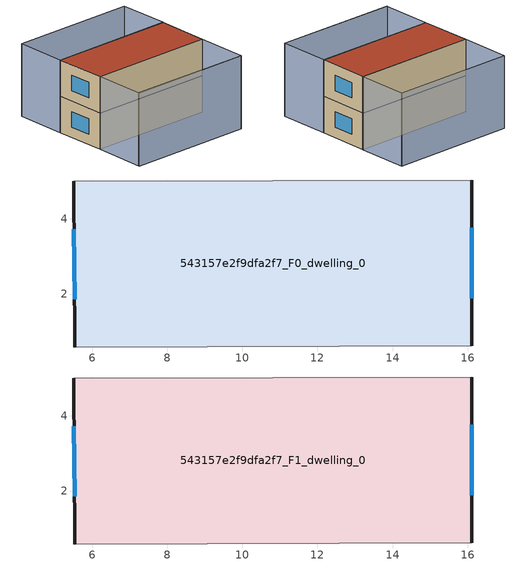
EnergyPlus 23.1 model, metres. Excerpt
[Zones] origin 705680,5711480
543157e2f9dfa2f7_F0_dwelling_0
 floor ground (EU_floor_Construction): 16.11,5.04 16.1,0.62 5.54,0.59 5.5,5.01 z0
 wall outside (EU_wall_Construction): 16.1,0.62 16.11,5.04 / 5.5,5.01 5.54,0.59 z0:3
 wall adiabatic (EU_wall_Construction): 5.54,0.59 16.1,0.62 / 16.11,5.04 5.5,5.01 z0:3
 window (EU_Window_Construction): 16.11,1.89 16.11,3.76 / 5.51,3.73 5.53,1.87 z0.87:2.13
543157e2f9dfa2f7_F1_dwelling_0
 floor to 543157e2f9dfa2f7_F0_dwelling_0 (EU_floor_Construction): 16.11,5.04 16.1,0.62 5.54,0.59 5.5,5.01 z3
 wall outside (EU_wall_Construction): 16.1,0.62 16.11,5.04 / 5.5,5.01 5.54,0.59 z3:6
 wall adiabatic (EU_wall_Construction): 5.54,0.59 16.1,0.62 / 16.11,5.04 5.5,5.01 z3:6
 window (EU_Window_Construction): 16.11,1.89 16.11,3.76 / 5.51,3.73 5.53,1.87 z3.87:5.13
 roof outside (EU_roof_Construction): 16.1,0.62 16.11,5.04 5.5,5.01 5.54,0.59 z6
shading: 5.57,-3.68 16.11,-3.72 / 5.54,0.59 16.1,0.62 / 16.1,0.62 16.12,-3.72 / 16.12,-3.72 5.55,-3.74 / 5.55,-3.74 5.54,0.59 / 5.5,9.32 16.11,9.32 / 16.11,9.32 16.12,5.01 / 16.12,5.01 5.5,5.01 / 5.5,5.01 5.5,9.32 / 16.11,9.32 5.51,9.31 z0:6
[Building]
EU S2 Campaign: North Axis=0; Terrain=City; Solar Distribution=FullExterior
[Site:Location]
London: Latitude=51.5; Longitude=-0.5; Time Zone=0; Elevation=25
[SizingPeriod:WeatherFileDays]
AnnualSizingPeriod: Begin Month=1; Begin Day of Month=1; End Month=12; End Day of Month=31; Day of Week for Start Day=Monday; Use Weather File Daylight Saving Period=No; Use Weather File Rain and Snow Indicators=No
[MATERIAL]
EU_InternalMass_Material: Roughness=MediumRough; Thickness=0.1; Conductivity=1; Density=1800; Specific Heat=900; Thermal Absorptance=0.9; Solar Absorptance=0.7; Visible Absorptance=0.7
[MATERIAL:NOMASS] Roughness=MediumRough; Thermal Absorptance=0.9; Solar Absorptance=0.7; Visible Absorptance=0.7
Name | Thermal Resistance
EU_wall_NoMass | 0.724719
EU_roof_NoMass | 2.98947
EU_floor_NoMass | 2.39157
[WINDOWMATERIAL:SIMPLEGLAZINGSYSTEM]
EU_Window_SimpleGlazing: UFactor=2.63425; Solar Heat Gain Coefficient=0.76; Visible Transmittance=0.76
[CONSTRUCTION]
EU_wall_Construction: EU_wall_NoMass
EU_roof_Construction: EU_roof_NoMass
EU_floor_Construction: EU_floor_NoMass
EU_Window_Construction: EU_Window_SimpleGlazing
EU_InternalMass_Construction: EU_InternalMass_Material
[ZONE] Type=1; Multiplier=1; Ceiling Height=autocalculate; Volume=140.391; Floor Area=autocalculate; Part of Total Floor Area=Yes
543157e2f9dfa2f7_F0_dwelling_0; 543157e2f9dfa2f7_F1_dwelling_0
[INTERNALMASS] Construction=EU_InternalMass_Construction; Surface Area=46.7971
Name | Zone or ZoneList
543157e2f9dfa2f7_F0_dwelling_0_EU_InternalMass | 543157e2f9dfa2f7_F0_dwelling_0
543157e2f9dfa2f7_F1_dwelling_0_EU_InternalMass | 543157e2f9dfa2f7_F1_dwelling_0
[OTHEREQUIPMENT] Fuel Type=Electricity; Design Level Calculation Method=Watts/Area; Power per Zone Floor Area=1; Fraction Latent=0; Fraction Radiant=0; Fraction Lost=0; Carbon Dioxide Generation Rate=0; EndUse Subcategory=EU_Step8_InternalGains
Name | Zone or ZoneList or Space or SpaceList | Schedule
EU_Step8_InternalGain_543157e2f9dfa2f7_F0_dwelling_0_f000 | 543157e2f9dfa2f7_F0_dwelling_0 | EU_Step8_GainSchedule_543157e2f9dfa2f7_F0_dwelling_0_f000
EU_Step8_InternalGain_543157e2f9dfa2f7_F1_dwelling_0_f000 | 543157e2f9dfa2f7_F1_dwelling_0 | EU_Step8_GainSchedule_543157e2f9dfa2f7_F1_dwelling_0_f000
[ZONEVENTILATION:DESIGNFLOWRATE] Schedule=EU_AlwaysOn; Design Flow Rate Calculation Method=AirChanges/Hour; Air Changes per Hour=0.418135; Ventilation Type=Natural; Fan Pressure Rise=0; Fan Total Efficiency=1; Constant Term Coefficient=1; Temperature Term Coefficient=0; Velocity Term Coefficient=0; Velocity Squared Term Coefficient=0; Minimum Indoor Temperature=-100; Maximum Indoor Temperature=100; Delta Temperature=-100; Minimum Outdoor Temperature=-100; Maximum Outdoor Temperature=100; Maximum Wind Speed=40
Name | Zone or ZoneList or Space or SpaceList
EU_ConstantAir_543157e2f9dfa2f7_F0_dwelling_0 | 543157e2f9dfa2f7_F0_dwelling_0
EU_ConstantAir_543157e2f9dfa2f7_F1_dwelling_0 | 543157e2f9dfa2f7_F1_dwelling_0
[HVACTEMPLATE:THERMOSTAT] Constant Heating Setpoint=20; Constant Cooling Setpoint=50
EU_HeatOnly_543157e2f9dfa2f7_F0_dwelling_0; EU_HeatOnly_543157e2f9dfa2f7_F1_dwelling_0
[HVACTEMPLATE:ZONE:IDEALLOADSAIRSYSTEM] System Availability Schedule=EU_AlwaysOn; Maximum Heating Supply Air Temperature=50; Minimum Cooling Supply Air Temperature=13; Maximum Heating Supply Air Humidity Ratio=0.0156; Minimum Cooling Supply Air Humidity Ratio=0.0077; Heating Limit=NoLimit; Cooling Limit=NoLimit; Heating Availability Schedule=EU_AlwaysOn; Cooling Availability Schedule=EU_CoolingOff; Dehumidification Control Type=ConstantSensibleHeatRatio; Cooling Sensible Heat Ratio=0.7; Dehumidification Setpoint=60; Humidification Control Type=None; Humidification Setpoint=30; Outdoor Air Method=None; Outdoor Air Flow Rate per Person=0.00944; Outdoor Air Flow Rate per Zone Floor Area=0; Outdoor Air Flow Rate per Zone=0; Demand Controlled Ventilation Type=None; Outdoor Air Economizer Type=NoEconomizer; Heat Recovery Type=None; Sensible Heat Recovery Effectiveness=0.7; Latent Heat Recovery Effectiveness=0.65
Name | Template Thermostat
543157e2f9dfa2f7_F0_dwelling_0 | EU_HeatOnly_543157e2f9dfa2f7_F0_dwelling_0
543157e2f9dfa2f7_F1_dwelling_0 | EU_HeatOnly_543157e2f9dfa2f7_F1_dwelling_0
[SIZING:ZONE] Zone Cooling Design Supply Air Temperature Input Method=SupplyAirTemperature; Zone Cooling Design Supply Air Temperature=13; Zone Heating Design Supply Air Temperature Input Method=SupplyAirTemperature; Zone Heating Design Supply Air Temperature=50; Zone Cooling Design Supply Air Humidity Ratio=0.008; Zone Heating Design Supply Air Humidity Ratio=0.008; Cooling Design Air Flow Method=DesignDay; Cooling Design Air Flow Rate=0; Cooling Minimum Air Flow per Zone Floor Area=0.000762; Cooling Minimum Air Flow=0; Cooling Minimum Air Flow Fraction=0.2; Heating Design Air Flow Method=DesignDay; Heating Design Air Flow Rate=0; Heating Maximum Air Flow per Zone Floor Area=0.002032; Heating Maximum Air Flow=0.141576; Heating Maximum Air Flow Fraction=0.3; Account for Dedicated Outdoor Air System=No; Dedicated Outdoor Air System Control Strategy=NeutralSupplyAir; Dedicated Outdoor Air Low Setpoint Temperature for Design=autosize; Dedicated Outdoor Air High Setpoint Temperature for Design=autosize; Zone Load Sizing Method=Sensible Load Only No Latent Load; Zone Latent Cooling Design Supply Air Humidity Ratio Input Method=HumidityRatioDifference; Zone Cooling Design Supply Air Humidity Ratio Difference=0.005; Zone Latent Heating Design Supply Air Humidity Ratio Input Method=HumidityRatioDifference; Zone Humidification Design Supply Air Humidity Ratio Difference=0.005
543157e2f9dfa2f7_F0_dwelling_0; 543157e2f9dfa2f7_F1_dwelling_0
[SCHEDULE:CONSTANT]
Name | Hourly Value
EU_AlwaysOn | 1
EU_CoolingOff | 0
[SCHEDULE:FILE] Column Number=1; Rows to Skip at Top=0; Number of Hours of Data=8760; Column Separator=Comma; Interpolate to Timestep=No; Minutes per Item=60; Adjust Schedule for Daylight Savings=Yes
Name | File
EU_Step8_GainSchedule_543157e2f9dfa2f7_F0_dwelling_0_f000 | ../../schedules/543157e2f9dfa2f7/543157e2f9dfa2f7_F0_dwelling_0_f000_gain.csv
EU_Step8_GainSchedule_543157e2f9dfa2f7_F1_dwelling_0_f000 | ../../schedules/543157e2f9dfa2f7/543157e2f9dfa2f7_F1_dwelling_0_f000_gain.csv
